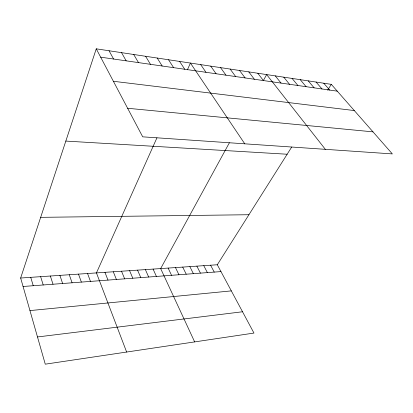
<?xml version="1.0" encoding="UTF-8"?>
<svg xmlns="http://www.w3.org/2000/svg" width="413" height="413" viewBox="0 0 413 413"><rect width="100%" height="100%" fill="white"/><g stroke="black" fill="none" stroke-linecap="round" stroke-linejoin="round"><path stroke-width="0.62" d="M291.686 147.064L217.305 264.759L253.959 333.064L45.265 364.173L20.65 278.021L96.255 48.827L331.309 84.36L392.35 153.915L142.707 136.837L96.255 48.827M156.935 137.849L96.451 272.91L126.636 352.041M187.399 69.823L190.429 63.065L244.77 143.822M229.37 142.805L160.662 268.579L194.652 341.902M327.659 90.137L331.309 84.36M37.49 336.962L242.529 311.763M29.958 310.597L231.326 290.886M23.071 286.488L220.97 271.584M20.65 278.021L217.305 264.759M40.665 217.341L248.92 214.729M65.822 141.081L287.154 154.23M127.632 108.273L372.996 131.861M113.384 81.284L354.308 110.565M100.658 57.17L337.276 91.165M323.766 83.225L329.708 90.075M316.079 82.058L321.99 88.965M308.237 80.876L314.123 87.835M300.246 79.668L306.095 86.684M292.094 78.434L297.907 85.506M283.777 77.179L289.554 84.309M275.295 75.894L281.031 83.085M325.346 149.33L266.638 74.588L263.386 80.53L257.8 73.251M248.781 71.888L254.372 79.255M239.566 70.494L245.11 77.923M230.16 69.069L235.642 76.565M220.547 67.618L225.973 75.171M210.728 66.132L216.087 73.751M200.687 64.614L205.979 72.301M179.614 61.429L184.75 69.25M168.545 59.756L173.594 67.649M157.214 58.042L162.17 66.008M145.608 56.287L150.471 64.325M133.719 54.49L138.479 62.606M121.541 52.647L126.187 60.84M109.058 50.763L113.585 59.028M210.594 265.208L214.228 272.095M203.779 265.667L207.383 272.611M196.867 266.137L200.434 273.132M189.846 266.607L193.377 273.664M182.716 267.092L186.217 274.201M175.479 267.578L178.943 274.748M168.127 268.073L171.55 275.306M153.084 269.09L156.419 276.447M145.376 269.606L148.67 277.03M137.55 270.138L140.797 277.624M129.594 270.675L132.795 278.228M121.515 271.217L124.664 278.837M113.296 271.775L116.394 279.462M104.943 272.337L107.989 280.097M87.551 273.509L90.478 281.413M78.496 274.118L81.361 282.1M69.281 274.743L72.079 282.797M59.9 275.373L62.631 283.509M50.355 276.018L53.009 284.237M40.634 276.674L43.21 284.975M30.732 277.34L33.236 285.724"/></g></svg>
